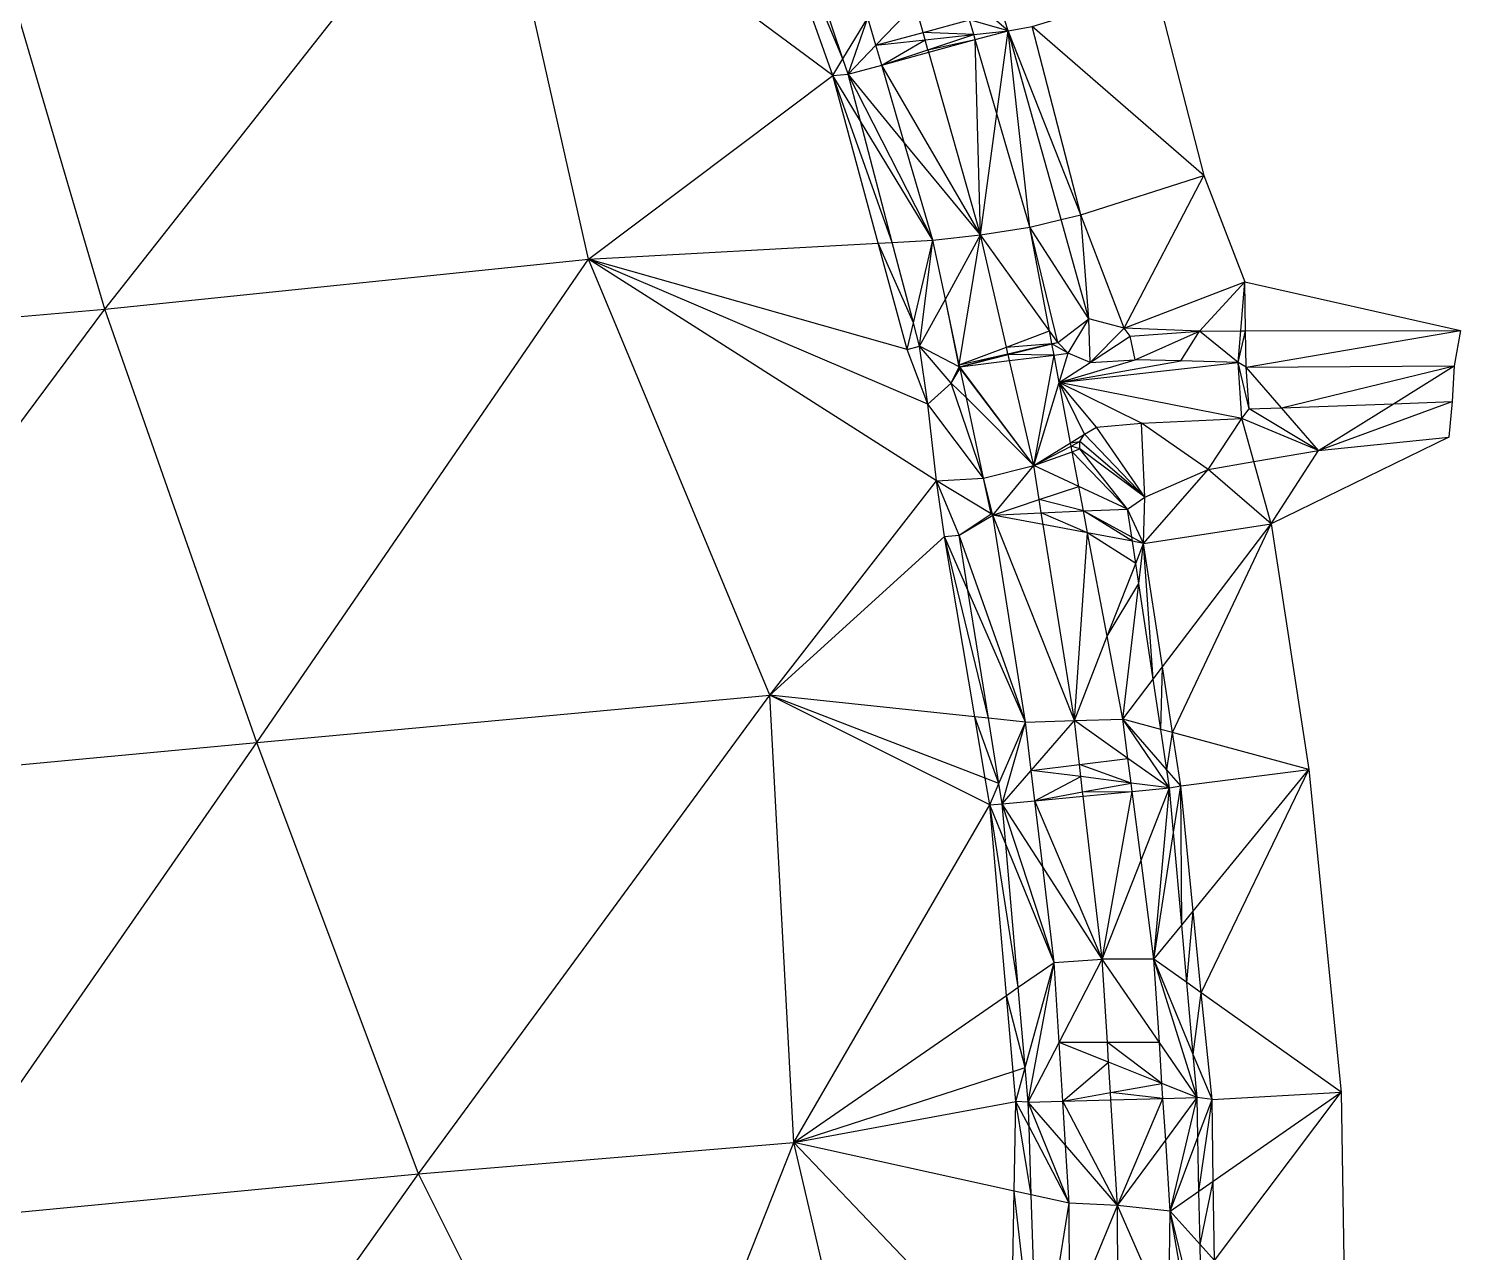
# Model space of a CAD drawing. Header units: metres. Extents: x 119225 to 119860, y 6148174 to 6148689.
# Drawn here: x 119749.5 to 119860.3, y 6148267 to 6148361.8 of the extents above; entities that cross this region are included whole.
import ezdxf

# ---------------------------------------------------------------- set-up
doc = ezdxf.new("R2010")
doc.units = ezdxf.units.M
doc.header["$MEASUREMENT"] = 0
doc.layers.add('20080415_terrängmodell', color=7, linetype='Continuous')

msp = doc.modelspace()

# ---------------------------------------------------------------- linework, layer by layer
at = {"layer": '20080415_terrängmodell'}
for points, invisible_edges in [([(119745.4, 6148374.06, 11.63), (119785.19, 6148377.9, 11.58), (119755.37, 6148340.06, 10.89)], 2), ([(119785.19, 6148377.9, 11.58), (119792.83, 6148343.95, 10.96), (119755.37, 6148340.06, 10.89)], 3), ([(119785.19, 6148377.9, 11.58), (119804.66, 6148378.24, 11.53), (119811.74, 6148358.17, 11.08)], 2), ([(119785.19, 6148377.9, 11.58), (119811.74, 6148358.17, 11.08), (119792.83, 6148343.95, 10.96)], 3), ([(119804.66, 6148378.24, 11.53), (119812.53, 6148359.46, 10.52), (119811.74, 6148358.17, 11.08)], 3), ([(119804.66, 6148378.24, 11.53), (119808.02, 6148372.9, 10.63), (119812.53, 6148359.46, 10.52)], 3), ([(119745.4, 6148374.06, 11.63), (119755.37, 6148340.06, 10.89), (119717.98, 6148336.84, 10.94)], 3), ([(119812.53, 6148359.46, 10.52), (119808.02, 6148372.9, 10.63), (119814.47, 6148362.64, 11.3)], 10), ([(119825.32, 6148361.64, 10.52), (119822.33, 6148362.48, 11.42), (119821.67, 6148364.78, 11.44)], 8), ([(119821.67, 6148364.78, 11.44), (119824.84, 6148363.16, 10.55), (119825.32, 6148361.64, 10.52)], 3), ([(119818.12, 6148363.66, 11.37), (119815.09, 6148360.52, 11.28), (119814.47, 6148362.64, 11.3)], 1), ([(119818.12, 6148363.66, 11.37), (119818.74, 6148361.51, 11.35), (119815.09, 6148360.52, 11.28)], 3), ([(119822.33, 6148362.48, 11.42), (119818.74, 6148361.51, 11.35), (119818.12, 6148363.66, 11.37)], 9), ([(119825.32, 6148361.64, 10.52), (119824.84, 6148363.16, 10.55), (119827.18, 6148361.96, 11.13)], 10), ([(119812.93, 6148358.27, 10.51), (119812.53, 6148359.46, 10.52), (119814.47, 6148362.64, 11.3)], 8), ([(119814.47, 6148362.64, 11.3), (119815.09, 6148360.52, 11.28), (119812.93, 6148358.27, 10.51)], 3), ([(119822.66, 6148361.35, 11.41), (119818.74, 6148361.51, 11.35), (119822.33, 6148362.48, 11.42)], 8), ([(119825.32, 6148361.64, 10.52), (119822.66, 6148361.35, 11.41), (119822.33, 6148362.48, 11.42)], 9), ([(119825.32, 6148361.64, 10.52), (119827.18, 6148361.96, 11.13), (119830.94, 6148347.38, 10.96)], 2), ([(119827.18, 6148361.96, 11.13), (119840.48, 6148350.43, 10.96), (119830.94, 6148347.38, 10.96)], 3), ([(119818.74, 6148361.51, 11.35), (119818.9, 6148360.94, 11.35), (119815.09, 6148360.52, 11.28)], 3), ([(119815.09, 6148360.52, 11.28), (119818.9, 6148360.94, 11.35), (119815.54, 6148358.98, 11.27)], 2), ([(119818.9, 6148360.94, 11.35), (119819.11, 6148360.17, 11.34), (119815.54, 6148358.98, 11.27)], 3), ([(119822.66, 6148361.35, 11.41), (119818.9, 6148360.94, 11.35), (119818.74, 6148361.51, 11.35)], 9), ([(119822.66, 6148361.35, 11.41), (119819.11, 6148360.17, 11.34), (119818.9, 6148360.94, 11.35)], 1), ([(119822.78, 6148360.95, 11.4), (119819.11, 6148360.17, 11.34), (119822.66, 6148361.35, 11.41)], 9), ([(119822.78, 6148360.95, 11.4), (119819.17, 6148359.97, 11.34), (119819.11, 6148360.17, 11.34)], 1), ([(119823.19, 6148345.84, 11.22), (119819.17, 6148359.97, 11.34), (119822.78, 6148360.95, 11.4)], 8), ([(119825.32, 6148361.64, 10.52), (119822.78, 6148360.95, 11.4), (119822.66, 6148361.35, 11.41)], 1), ([(119825.32, 6148361.64, 10.52), (119824.45, 6148355.2, 11.34), (119822.78, 6148360.95, 11.4)], 1), ([(119822.78, 6148360.95, 11.4), (119824.45, 6148355.2, 11.34), (119823.19, 6148345.84, 11.22)], 3), ([(119827.01, 6148346.42, 11.25), (119824.45, 6148355.2, 11.34), (119825.32, 6148361.64, 10.52)], 8), ([(119825.32, 6148361.64, 10.52), (119829.43, 6148347.01, 10.43), (119827.01, 6148346.42, 11.25)], 3), ([(119830.94, 6148347.38, 10.96), (119829.43, 6148347.01, 10.43), (119825.32, 6148361.64, 10.52)], 9), ([(119815.09, 6148360.52, 11.28), (119815.54, 6148358.98, 11.27), (119812.93, 6148358.27, 10.51)], 3), ([(119819.11, 6148360.17, 11.34), (119819.17, 6148359.97, 11.34), (119815.54, 6148358.98, 11.27)], 3), ([(119815.54, 6148358.98, 11.27), (119819.17, 6148359.97, 11.34), (119823.19, 6148345.84, 11.22)], 2), ([(119811.74, 6148358.17, 11.08), (119812.53, 6148359.46, 10.52), (119812.93, 6148358.27, 10.51)], 10), ([(119815.54, 6148358.98, 11.27), (119817.28, 6148352.99, 11.21), (119812.93, 6148358.27, 10.51)], 1), ([(119823.19, 6148345.84, 11.22), (119817.28, 6148352.99, 11.21), (119815.54, 6148358.98, 11.27)], 8), ([(119811.74, 6148358.17, 11.08), (119815.27, 6148345.18, 10.9), (119792.83, 6148343.95, 10.96)], 3), ([(119812.93, 6148358.27, 10.51), (119813.88, 6148354.64, 10.45), (119811.74, 6148358.17, 11.08)], 1), ([(119811.74, 6148358.17, 11.08), (119816.35, 6148345.24, 10.31), (119815.27, 6148345.18, 10.9)], 3), ([(119811.74, 6148358.17, 11.08), (119813.88, 6148354.64, 10.45), (119816.35, 6148345.24, 10.31)], 3), ([(119812.93, 6148358.27, 10.51), (119817.28, 6148352.99, 11.21), (119819.49, 6148345.41, 11.15)], 3), ([(119819.49, 6148345.41, 11.15), (119813.88, 6148354.64, 10.45), (119812.93, 6148358.27, 10.51)], 8), ([(119816.35, 6148345.24, 10.31), (119813.88, 6148354.64, 10.45), (119819.49, 6148345.41, 11.15)], 10), ([(119823.19, 6148345.84, 11.22), (119824.45, 6148355.2, 11.34), (119827.01, 6148346.42, 11.25)], 10), ([(119819.49, 6148345.41, 11.15), (119817.28, 6148352.99, 11.21), (119823.19, 6148345.84, 11.22)], 10), ([(119830.94, 6148347.38, 10.96), (119840.48, 6148350.43, 10.96), (119834.31, 6148338.6, 11.27)], 2), ([(119840.48, 6148350.43, 10.96), (119843.65, 6148342.19, 11.27), (119834.31, 6148338.6, 11.27)], 2), ([(119827.01, 6148346.42, 11.25), (119828.52, 6148338.39, 11.23), (119823.19, 6148345.84, 11.22)], 1), ([(119827.01, 6148346.42, 11.25), (119829.43, 6148347.01, 10.43), (119831.58, 6148339.31, 10.38)], 2), ([(119827.01, 6148346.42, 11.25), (119831.58, 6148339.31, 10.38), (119829.16, 6148337.5, 11.18)], 3), ([(119829.16, 6148337.5, 11.18), (119828.52, 6148338.39, 11.23), (119827.01, 6148346.42, 11.25)], 8), ([(119831.58, 6148339.31, 10.38), (119829.43, 6148347.01, 10.43), (119830.94, 6148347.38, 10.96)], 8), ([(119830.94, 6148347.38, 10.96), (119834.31, 6148338.6, 11.27), (119831.58, 6148339.31, 10.38)], 1), ([(119817.99, 6148339.01, 10.22), (119816.35, 6148345.24, 10.31), (119819.49, 6148345.41, 11.15)], 8), ([(119818.46, 6148337.21, 10.19), (119817.99, 6148339.01, 10.22), (119819.49, 6148345.41, 11.15)], 8), ([(119819.49, 6148345.41, 11.15), (119820.46, 6148340.85, 11.11), (119818.46, 6148337.21, 10.19)], 3), ([(119823.19, 6148345.84, 11.22), (119820.46, 6148340.85, 11.11), (119819.49, 6148345.41, 11.15)], 1), ([(119823.19, 6148345.84, 11.22), (119821.54, 6148335.75, 11.08), (119820.46, 6148340.85, 11.11)], 1), ([(119823.19, 6148345.84, 11.22), (119825.2, 6148337.13, 11.16), (119821.54, 6148335.75, 11.08)], 3), ([(119828.52, 6148338.39, 11.23), (119825.2, 6148337.13, 11.16), (119823.19, 6148345.84, 11.22)], 9), ([(119792.83, 6148343.95, 10.96), (119815.27, 6148345.18, 10.9), (119817.51, 6148336.95, 10.78)], 2), ([(119815.27, 6148345.18, 10.9), (119816.35, 6148345.24, 10.31), (119817.99, 6148339.01, 10.22)], 2), ([(119815.27, 6148345.18, 10.9), (119817.99, 6148339.01, 10.22), (119817.51, 6148336.95, 10.78)], 3), ([(119755.37, 6148340.06, 10.89), (119792.83, 6148343.95, 10.96), (119767.15, 6148306.5, 10.57)], 2), ([(119792.83, 6148343.95, 10.96), (119806.88, 6148310.16, 10.55), (119767.15, 6148306.5, 10.57)], 3), ([(119792.83, 6148343.95, 10.96), (119817.51, 6148336.95, 10.78), (119819.1, 6148332.72, 10.86)], 3), ([(119792.83, 6148343.95, 10.96), (119819.1, 6148332.72, 10.86), (119819.77, 6148326.77, 10.88)], 3), ([(119792.83, 6148343.95, 10.96), (119819.77, 6148326.77, 10.88), (119806.88, 6148310.16, 10.55)], 3), ([(119834.31, 6148338.6, 11.27), (119843.65, 6148342.19, 11.27), (119840.14, 6148338.37, 11.32)], 2), ([(119843.65, 6148342.19, 11.27), (119843.33, 6148338.38, 11.21), (119840.14, 6148338.37, 11.32)], 3), ([(119843.71, 6148338.38, 11.2), (119843.33, 6148338.38, 11.21), (119843.65, 6148342.19, 11.27)], 9), ([(119860.34, 6148338.41, 10.62), (119843.71, 6148338.38, 11.2), (119843.65, 6148342.19, 11.27)], 1), ([(119818.46, 6148337.21, 10.19), (119820.46, 6148340.85, 11.11), (119821.52, 6148335.6, 11.05)], 2), ([(119820.46, 6148340.85, 11.11), (119821.54, 6148335.75, 11.08), (119821.52, 6148335.6, 11.05)], 3), ([(119717.98, 6148336.84, 10.94), (119755.37, 6148340.06, 10.89), (119727.64, 6148302.82, 10.64)], 2), ([(119755.37, 6148340.06, 10.89), (119767.15, 6148306.5, 10.57), (119727.64, 6148302.82, 10.64)], 3), ([(119817.51, 6148336.95, 10.78), (119817.99, 6148339.01, 10.22), (119818.46, 6148337.21, 10.19)], 10), ([(119829.16, 6148337.5, 11.18), (119831.58, 6148339.31, 10.38), (119829.97, 6148336.66, 11.17)], 2), ([(119831.58, 6148339.31, 10.38), (119831.67, 6148335.93, 11.19), (119829.97, 6148336.66, 11.17)], 1), ([(119834.31, 6148338.6, 11.27), (119831.67, 6148335.93, 11.19), (119831.58, 6148339.31, 10.38)], 9), ([(119834.31, 6148338.6, 11.27), (119834.76, 6148337.97, 11.23), (119831.67, 6148335.93, 11.19)], 3), ([(119834.31, 6148338.6, 11.27), (119840.14, 6148338.37, 11.32), (119834.76, 6148337.97, 11.23)], 3), ([(119828.71, 6148337.4, 11.22), (119825.2, 6148337.13, 11.16), (119828.52, 6148338.39, 11.23)], 9), ([(119829.16, 6148337.5, 11.18), (119828.71, 6148337.4, 11.22), (119828.52, 6148338.39, 11.23)], 9), ([(119829.97, 6148336.66, 11.17), (119828.71, 6148337.39, 11.22), (119829.16, 6148337.5, 11.18)], 8), ([(119829.16, 6148337.5, 11.18), (119828.71, 6148337.39, 11.22), (119828.71, 6148337.4, 11.22)], 1), ([(119834.76, 6148337.97, 11.23), (119835.17, 6148336.15, 11.24), (119831.67, 6148335.93, 11.19)], 3), ([(119840.14, 6148338.37, 11.32), (119835.17, 6148336.15, 11.24), (119834.76, 6148337.97, 11.23)], 1), ([(119840.14, 6148338.37, 11.32), (119838.69, 6148336.06, 11.3), (119835.17, 6148336.15, 11.24)], 1), ([(119843.13, 6148335.95, 11.38), (119838.69, 6148336.06, 11.3), (119840.14, 6148338.37, 11.32)], 8), ([(119840.14, 6148338.37, 11.32), (119843.33, 6148338.38, 11.21), (119843.13, 6148335.95, 11.38)], 2), ([(119843.13, 6148335.95, 11.38), (119843.71, 6148338.38, 11.2), (119843.76, 6148335.58, 11.35)], 2), ([(119843.13, 6148335.95, 11.38), (119843.33, 6148338.38, 11.21), (119843.71, 6148338.38, 11.2)], 8), ([(119843.76, 6148335.58, 11.35), (119843.71, 6148338.38, 11.2), (119860.34, 6148338.41, 10.62)], 8), ([(119843.76, 6148335.58, 11.35), (119860.34, 6148338.41, 10.62), (119859.85, 6148335.69, 10.96)], 8), ([(119817.51, 6148336.95, 10.78), (119818.46, 6148337.21, 10.19), (119819.1, 6148332.72, 10.86)], 2), ([(119819.1, 6148332.72, 10.86), (119818.46, 6148337.21, 10.19), (119820.92, 6148334.35, 11.01)], 10), ([(119818.46, 6148337.21, 10.19), (119821.52, 6148335.6, 11.05), (119820.92, 6148334.35, 11.01)], 3), ([(119825.2, 6148337.13, 11.16), (119825.31, 6148336.62, 11.16), (119821.54, 6148335.75, 11.08)], 3), ([(119821.54, 6148335.75, 11.08), (119825.31, 6148336.62, 11.16), (119821.57, 6148335.61, 11.08)], 2), ([(119825.31, 6148336.62, 11.16), (119825.33, 6148336.55, 11.16), (119821.57, 6148335.61, 11.08)], 3), ([(119825.33, 6148336.55, 11.16), (119825.33, 6148336.55, 11.16), (119821.57, 6148335.61, 11.08)], 3), ([(119825.33, 6148336.55, 11.16), (119825.44, 6148336.09, 11.16), (119821.57, 6148335.61, 11.08)], 3), ([(119828.71, 6148337.4, 11.22), (119825.31, 6148336.62, 11.16), (119825.2, 6148337.13, 11.16)], 1), ([(119828.71, 6148337.4, 11.22), (119825.33, 6148336.55, 11.16), (119825.31, 6148336.62, 11.16)], 1), ([(119828.71, 6148337.39, 11.22), (119825.33, 6148336.55, 11.16), (119828.71, 6148337.4, 11.22)], 9), ([(119828.88, 6148336.52, 11.22), (119825.33, 6148336.55, 11.16), (119828.71, 6148337.39, 11.22)], 8), ([(119828.71, 6148337.39, 11.22), (119825.33, 6148336.55, 11.16), (119825.33, 6148336.55, 11.16)], 1), ([(119828.88, 6148336.52, 11.22), (119825.44, 6148336.09, 11.16), (119825.33, 6148336.55, 11.16)], 9), ([(119828.88, 6148336.52, 11.22), (119825.44, 6148336.09, 11.16), (119828.88, 6148336.52, 11.22)], 9), ([(119827.31, 6148327.97, 11.11), (119825.44, 6148336.09, 11.16), (119828.88, 6148336.52, 11.22)], 8), ([(119828.88, 6148336.52, 11.22), (119825.44, 6148336.09, 11.16), (119825.44, 6148336.09, 11.16)], 1), ([(119828.88, 6148336.52, 11.22), (119825.44, 6148336.09, 11.16), (119825.44, 6148336.09, 11.16)], 3), ([(119828.88, 6148336.52, 11.22), (119829.28, 6148334.39, 11.21), (119827.31, 6148327.97, 11.11)], 3), ([(119829.97, 6148336.66, 11.17), (119828.88, 6148336.52, 11.22), (119828.71, 6148337.39, 11.22)], 9), ([(119829.97, 6148336.66, 11.17), (119828.88, 6148336.52, 11.22), (119828.88, 6148336.52, 11.22)], 1), ([(119829.97, 6148336.66, 11.17), (119829.28, 6148334.39, 11.21), (119828.88, 6148336.52, 11.22)], 1), ([(119831.67, 6148335.93, 11.19), (119829.28, 6148334.39, 11.21), (119829.97, 6148336.66, 11.17)], 9), ([(119821.52, 6148335.6, 11.05), (119821.6, 6148335.49, 11.08), (119820.92, 6148334.35, 11.01)], 3), ([(119821.6, 6148335.49, 11.08), (119822.09, 6148333.19, 11.06), (119820.92, 6148334.35, 11.01)], 1), ([(119821.54, 6148335.75, 11.08), (119821.57, 6148335.61, 11.08), (119821.52, 6148335.6, 11.05)], 3), ([(119821.57, 6148335.61, 11.08), (119821.57, 6148335.6, 11.08), (119821.52, 6148335.6, 11.05)], 3), ([(119821.57, 6148335.6, 11.08), (119821.6, 6148335.49, 11.08), (119821.52, 6148335.6, 11.05)], 1), ([(119825.44, 6148336.09, 11.16), (119825.44, 6148336.09, 11.16), (119821.57, 6148335.6, 11.08)], 3), ([(119821.57, 6148335.61, 11.08), (119825.44, 6148336.09, 11.16), (119821.57, 6148335.6, 11.08)], 2), ([(119825.44, 6148336.09, 11.16), (119825.44, 6148336.09, 11.16), (119821.57, 6148335.6, 11.08)], 2), ([(119821.57, 6148335.6, 11.08), (119825.44, 6148336.09, 11.16), (119827.31, 6148327.97, 11.11)], 2), ([(119827.31, 6148327.97, 11.11), (119821.6, 6148335.49, 11.08), (119821.57, 6148335.6, 11.08)], 8), ([(119827.31, 6148327.97, 11.11), (119822.09, 6148333.19, 11.06), (119821.6, 6148335.49, 11.08)], 8), ([(119829.28, 6148334.39, 11.21), (119831.67, 6148335.93, 11.19), (119835.17, 6148336.15, 11.24)], 8), ([(119829.28, 6148334.39, 11.21), (119835.17, 6148336.15, 11.24), (119838.69, 6148336.06, 11.3)], 10), ([(119829.28, 6148334.39, 11.21), (119838.69, 6148336.06, 11.3), (119843.13, 6148335.95, 11.38)], 10), ([(119843.43, 6148331.6, 11.4), (119829.28, 6148334.39, 11.21), (119843.13, 6148335.95, 11.38)], 8), ([(119843.76, 6148335.58, 11.35), (119843.98, 6148332.35, 11.38), (119843.13, 6148335.95, 11.38)], 9), ([(119843.13, 6148335.95, 11.38), (119843.98, 6148332.35, 11.38), (119843.43, 6148331.6, 11.4)], 3), ([(119859.85, 6148335.69, 10.96), (119846.48, 6148332.44, 11.32), (119843.76, 6148335.58, 11.35)], 1), ([(119843.76, 6148335.58, 11.35), (119846.48, 6148332.44, 11.32), (119843.98, 6148332.35, 11.38)], 3), ([(119859.85, 6148335.69, 10.96), (119855.16, 6148332.75, 11.12), (119846.48, 6148332.44, 11.32)], 3), ([(119859.71, 6148332.91, 11.02), (119855.16, 6148332.75, 11.12), (119859.85, 6148335.69, 10.96)], 1), ([(119819.1, 6148332.72, 10.86), (119820.92, 6148334.35, 11.01), (119823.41, 6148326.98, 11.02)], 2), ([(119820.92, 6148334.35, 11.01), (119822.09, 6148333.19, 11.06), (119823.41, 6148326.98, 11.02)], 3), ([(119829.28, 6148334.39, 11.21), (119830.16, 6148329.72, 11.2), (119827.31, 6148327.97, 11.11)], 3), ([(119831.24, 6148330.39, 11.17), (119829.28, 6148334.39, 11.21), (119832.17, 6148330.93, 11.17)], 10), ([(119832.17, 6148330.93, 11.17), (119829.28, 6148334.39, 11.21), (119835.65, 6148331.23, 11.25)], 10), ([(119829.28, 6148334.39, 11.21), (119843.43, 6148331.6, 11.4), (119835.65, 6148331.23, 11.25)], 3), ([(119831.24, 6148330.39, 11.17), (119830.16, 6148329.72, 11.2), (119829.28, 6148334.39, 11.21)], 9), ([(119823.41, 6148326.98, 11.02), (119822.09, 6148333.19, 11.06), (119827.31, 6148327.97, 11.11)], 10), ([(119819.1, 6148332.72, 10.86), (119823.41, 6148326.98, 11.02), (119819.77, 6148326.77, 10.88)], 3), ([(119849.36, 6148329.11, 10.74), (119843.43, 6148331.6, 11.4), (119843.98, 6148332.35, 11.38)], 8), ([(119843.98, 6148332.35, 11.38), (119846.48, 6148332.44, 11.32), (119849.36, 6148329.11, 10.74)], 2), ([(119846.48, 6148332.44, 11.32), (119855.16, 6148332.75, 11.12), (119849.36, 6148329.11, 10.74)], 2), ([(119859.45, 6148330.16, 10.63), (119849.36, 6148329.11, 10.74), (119859.71, 6148332.91, 11.02)], 1), ([(119849.36, 6148329.11, 10.74), (119855.16, 6148332.75, 11.12), (119859.71, 6148332.91, 11.02)], 8), ([(119831.24, 6148330.39, 11.17), (119832.17, 6148330.93, 11.17), (119835.91, 6148325.52, 10.62)], 2), ([(119832.17, 6148330.93, 11.17), (119835.65, 6148331.23, 11.25), (119835.91, 6148325.52, 10.62)], 2), ([(119840.81, 6148327.65, 10.76), (119835.65, 6148331.23, 11.25), (119843.43, 6148331.6, 11.4)], 8), ([(119840.81, 6148327.65, 10.76), (119835.91, 6148325.52, 10.62), (119835.65, 6148331.23, 11.25)], 9), ([(119843.43, 6148331.6, 11.4), (119844.35, 6148328.26, 10.75), (119840.81, 6148327.65, 10.76)], 3), ([(119849.36, 6148329.11, 10.74), (119844.35, 6148328.26, 10.75), (119843.43, 6148331.6, 11.4)], 9), ([(119830.88, 6148329.82, 11.15), (119830.16, 6148329.72, 11.2), (119831.24, 6148330.39, 11.17)], 9), ([(119830.88, 6148329.82, 11.15), (119830.21, 6148329.47, 11.2), (119830.16, 6148329.72, 11.2)], 1), ([(119830.87, 6148329.24, 11.15), (119830.21, 6148329.47, 11.2), (119830.88, 6148329.82, 11.15)], 8), ([(119830.88, 6148329.82, 11.15), (119835.91, 6148325.52, 10.62), (119830.87, 6148329.24, 11.15)], 1), ([(119831.24, 6148330.39, 11.17), (119835.91, 6148325.52, 10.62), (119830.88, 6148329.82, 11.15)], 1), ([(119830.16, 6148329.72, 11.2), (119830.21, 6148329.47, 11.2), (119827.31, 6148327.97, 11.11)], 3), ([(119830.21, 6148329.47, 11.2), (119830.29, 6148329.03, 11.2), (119827.31, 6148327.97, 11.11)], 3), ([(119830.29, 6148329.03, 11.2), (119830.8, 6148326.34, 11.19), (119827.31, 6148327.97, 11.11)], 1), ([(119830.87, 6148329.24, 11.15), (119830.29, 6148329.03, 11.2), (119830.21, 6148329.47, 11.2)], 9), ([(119834.56, 6148324.59, 10.26), (119830.29, 6148329.03, 11.2), (119830.87, 6148329.24, 11.15)], 8), ([(119834.56, 6148324.59, 10.26), (119830.8, 6148326.34, 11.19), (119830.29, 6148329.03, 11.2)], 8), ([(119834.56, 6148324.59, 10.26), (119830.87, 6148329.24, 11.15), (119835.91, 6148325.52, 10.62)], 10), ([(119845.68, 6148323.45, 10.41), (119844.35, 6148328.26, 10.75), (119849.36, 6148329.11, 10.74)], 8), ([(119823.41, 6148326.98, 11.02), (119827.31, 6148327.97, 11.11), (119824.14, 6148324.12, 11)], 2), ([(119827.31, 6148327.97, 11.11), (119827.73, 6148325.32, 11.1), (119824.14, 6148324.12, 11)], 3), ([(119830.8, 6148326.34, 11.19), (119827.73, 6148325.32, 11.1), (119827.31, 6148327.97, 11.11)], 9), ([(119835.8, 6148321.93, 10.41), (119835.91, 6148325.52, 10.62), (119840.81, 6148327.65, 10.76)], 8), ([(119835.8, 6148321.93, 10.41), (119840.81, 6148327.65, 10.76), (119845.68, 6148323.45, 10.41)], 10), ([(119840.81, 6148327.65, 10.76), (119844.35, 6148328.26, 10.75), (119845.68, 6148323.45, 10.41)], 2), ([(119819.77, 6148326.77, 10.88), (119820.4, 6148322.45, 10.67), (119806.88, 6148310.16, 10.55)], 3), ([(119819.77, 6148326.77, 10.88), (119823.41, 6148326.98, 11.02), (119824.01, 6148324.21, 10.98)], 2), ([(119819.77, 6148326.77, 10.88), (119824.01, 6148324.21, 10.98), (119821.52, 6148322.57, 10.08)], 3), ([(119819.77, 6148326.77, 10.88), (119821.52, 6148322.57, 10.08), (119820.4, 6148322.45, 10.67)], 3), ([(119823.41, 6148326.98, 11.02), (119824.14, 6148324.12, 11), (119824.01, 6148324.21, 10.98)], 1), ([(119827.73, 6148325.32, 11.1), (119827.89, 6148324.29, 11.1), (119824.14, 6148324.12, 11)], 3), ([(119831.16, 6148324.44, 11.19), (119827.73, 6148325.32, 11.1), (119830.8, 6148326.34, 11.19)], 8), ([(119831.16, 6148324.44, 11.19), (119827.89, 6148324.29, 11.1), (119827.73, 6148325.32, 11.1)], 9), ([(119834.56, 6148324.59, 10.26), (119831.16, 6148324.44, 11.19), (119830.8, 6148326.34, 11.19)], 9), ([(119834.56, 6148324.59, 10.26), (119835.91, 6148325.52, 10.62), (119835.8, 6148321.93, 10.41)], 2), ([(119824.01, 6148324.21, 10.98), (119824.14, 6148324.12, 11), (119821.52, 6148322.57, 10.08)], 3), ([(119827.89, 6148324.29, 11.1), (119828.04, 6148323.39, 11.1), (119824.14, 6148324.12, 11)], 1), ([(119831.48, 6148322.74, 11.18), (119827.89, 6148324.29, 11.1), (119831.16, 6148324.44, 11.19)], 8), ([(119831.48, 6148322.74, 11.18), (119828.04, 6148323.39, 11.1), (119827.89, 6148324.29, 11.1)], 8), ([(119834.56, 6148324.59, 10.26), (119834.89, 6148322.42, 10.27), (119831.16, 6148324.44, 11.19)], 1), ([(119831.16, 6148324.44, 11.19), (119834.94, 6148322.09, 10.27), (119831.48, 6148322.74, 11.18)], 1), ([(119831.16, 6148324.44, 11.19), (119834.89, 6148322.42, 10.27), (119834.94, 6148322.09, 10.27)], 3), ([(119835.8, 6148321.93, 10.41), (119834.89, 6148322.42, 10.27), (119834.56, 6148324.59, 10.26)], 8), ([(119821.52, 6148322.57, 10.08), (119824.14, 6148324.12, 11), (119826.67, 6148308.07, 10.97)], 2), ([(119824.14, 6148324.12, 11), (119830.45, 6148308.21, 11.08), (119826.67, 6148308.07, 10.97)], 3), ([(119824.14, 6148324.12, 11), (119828.04, 6148323.39, 11.1), (119830.45, 6148308.21, 11.08)], 3), ([(119830.45, 6148308.21, 11.08), (119828.04, 6148323.39, 11.1), (119831.48, 6148322.74, 11.18)], 10), ([(119845.68, 6148323.45, 10.41), (119837.27, 6148312.36, 10.52), (119835.8, 6148321.93, 10.41)], 1), ([(119838.05, 6148307.27, 10.58), (119837.27, 6148312.36, 10.52), (119845.68, 6148323.45, 10.41)], 8), ([(119820.4, 6148322.45, 10.67), (119822.75, 6148308.49, 10.59), (119806.88, 6148310.16, 10.55)], 1), ([(119821.52, 6148322.57, 10.08), (119822.2, 6148318.31, 10.1), (119820.4, 6148322.45, 10.67)], 1), ([(119820.4, 6148322.45, 10.67), (119822.2, 6148318.31, 10.1), (119823.8, 6148308.38, 10.16)], 3), ([(119823.8, 6148308.38, 10.16), (119822.75, 6148308.49, 10.59), (119820.4, 6148322.45, 10.67)], 8), ([(119826.67, 6148308.07, 10.97), (119822.2, 6148318.31, 10.1), (119821.52, 6148322.57, 10.08)], 8), ([(119831.48, 6148322.74, 11.18), (119832.99, 6148314.73, 11.16), (119830.45, 6148308.21, 11.08)], 3), ([(119831.48, 6148322.74, 11.18), (119835.2, 6148320.38, 10.27), (119832.99, 6148314.73, 11.16)], 3), ([(119831.48, 6148322.74, 11.18), (119834.94, 6148322.09, 10.27), (119835.2, 6148320.38, 10.27)], 3), ([(119834.94, 6148322.09, 10.27), (119834.89, 6148322.42, 10.27), (119835.8, 6148321.93, 10.41)], 2), ([(119835.2, 6148320.38, 10.27), (119834.94, 6148322.09, 10.27), (119835.8, 6148321.93, 10.41)], 10), ([(119835.43, 6148318.81, 10.28), (119835.2, 6148320.38, 10.27), (119835.8, 6148321.93, 10.41)], 8), ([(119836.55, 6148311.41, 10.3), (119835.43, 6148318.81, 10.28), (119835.8, 6148321.93, 10.41)], 8), ([(119837.27, 6148312.36, 10.52), (119836.55, 6148311.41, 10.3), (119835.8, 6148321.93, 10.41)], 9), ([(119832.99, 6148314.73, 11.16), (119835.2, 6148320.38, 10.27), (119835.43, 6148318.81, 10.28)], 10), ([(119832.99, 6148314.73, 11.16), (119835.43, 6148318.81, 10.28), (119834.2, 6148308.32, 11.14)], 2), ([(119834.2, 6148308.32, 11.14), (119835.43, 6148318.81, 10.28), (119836.55, 6148311.41, 10.3)], 10), ([(119823.8, 6148308.38, 10.16), (119822.2, 6148318.31, 10.1), (119826.67, 6148308.07, 10.97)], 2), ([(119830.45, 6148308.21, 11.08), (119832.99, 6148314.73, 11.16), (119834.2, 6148308.32, 11.14)], 10), ([(119837.14, 6148307.52, 10.31), (119836.55, 6148311.41, 10.3), (119837.27, 6148312.36, 10.52)], 8), ([(119838.05, 6148307.27, 10.58), (119837.14, 6148307.52, 10.31), (119837.27, 6148312.36, 10.52)], 8), ([(119834.2, 6148308.32, 11.14), (119836.55, 6148311.41, 10.3), (119837.14, 6148307.52, 10.31)], 2), ([(119767.15, 6148306.5, 10.57), (119806.88, 6148310.16, 10.55), (119779.66, 6148273.1, 10.4)], 2), ([(119806.88, 6148310.16, 10.55), (119808.74, 6148275.51, 10.5), (119779.66, 6148273.1, 10.4)], 3), ([(119806.88, 6148310.16, 10.55), (119823.9, 6148301.68, 10.55), (119808.74, 6148275.51, 10.5)], 3), ([(119822.75, 6148308.49, 10.59), (119823.55, 6148303.75, 10.56), (119806.88, 6148310.16, 10.55)], 9), ([(119806.88, 6148310.16, 10.55), (119823.55, 6148303.75, 10.56), (119823.9, 6148301.68, 10.55)], 3), ([(119824.61, 6148303.34, 10.19), (119822.75, 6148308.49, 10.59), (119823.8, 6148308.38, 10.16)], 10), ([(119824.61, 6148303.34, 10.19), (119823.55, 6148303.75, 10.56), (119822.75, 6148308.49, 10.59)], 8), ([(119824.61, 6148303.34, 10.19), (119823.8, 6148308.38, 10.16), (119826.67, 6148308.07, 10.97)], 10), ([(119824.87, 6148301.75, 10.2), (119824.61, 6148303.34, 10.19), (119826.67, 6148308.07, 10.97)], 8), ([(119826.67, 6148308.07, 10.97), (119827.11, 6148304.34, 10.99), (119824.87, 6148301.75, 10.2)], 3), ([(119830.45, 6148308.21, 11.08), (119827.11, 6148304.34, 10.99), (119826.67, 6148308.07, 10.97)], 1), ([(119830.45, 6148308.21, 11.08), (119830.84, 6148304.81, 11.09), (119827.11, 6148304.34, 10.99)], 3), ([(119834.2, 6148308.32, 11.14), (119834.6, 6148305.27, 11.16), (119830.45, 6148308.21, 11.08)], 1), ([(119834.6, 6148305.27, 11.16), (119830.84, 6148304.81, 11.09), (119830.45, 6148308.21, 11.08)], 9), ([(119837.82, 6148302.98, 10.32), (119834.6, 6148305.27, 11.16), (119834.2, 6148308.32, 11.14)], 8), ([(119834.2, 6148308.32, 11.14), (119837.61, 6148304.38, 10.32), (119837.82, 6148302.98, 10.32)], 3), ([(119834.2, 6148308.32, 11.14), (119837.14, 6148307.52, 10.31), (119837.61, 6148304.38, 10.32)], 3), ([(119727.64, 6148302.82, 10.64), (119767.15, 6148306.5, 10.57), (119741.41, 6148269.42, 10.41)], 2), ([(119767.15, 6148306.5, 10.57), (119779.66, 6148273.1, 10.4), (119741.41, 6148269.42, 10.41)], 3), ([(119837.61, 6148304.38, 10.32), (119837.14, 6148307.52, 10.31), (119838.05, 6148307.27, 10.58)], 10), ([(119838.69, 6148303.15, 10.63), (119837.61, 6148304.38, 10.32), (119838.05, 6148307.27, 10.58)], 8), ([(119838.69, 6148303.15, 10.63), (119838.05, 6148307.27, 10.58), (119848.61, 6148304.4, 10.63)], 10), ([(119827.11, 6148304.34, 10.99), (119827.39, 6148301.99, 11), (119824.87, 6148301.75, 10.2)], 3), ([(119830.84, 6148304.81, 11.09), (119830.95, 6148303.86, 11.1), (119827.11, 6148304.34, 10.99)], 1), ([(119827.11, 6148304.34, 10.99), (119830.95, 6148303.86, 11.1), (119827.39, 6148301.99, 11)], 3), ([(119834.84, 6148303.36, 11.17), (119830.84, 6148304.81, 11.09), (119834.6, 6148305.27, 11.16)], 8), ([(119834.84, 6148303.36, 11.17), (119830.95, 6148303.86, 11.1), (119830.84, 6148304.81, 11.09)], 8), ([(119837.82, 6148302.98, 10.32), (119834.84, 6148303.36, 11.17), (119834.6, 6148305.27, 11.16)], 8), ([(119837.82, 6148302.98, 10.32), (119837.61, 6148304.38, 10.32), (119838.69, 6148303.15, 10.63)], 10), ([(119848.61, 6148304.4, 10.63), (119839.65, 6148293.44, 10.62), (119838.69, 6148303.15, 10.63)], 1), ([(119840.28, 6148287.11, 10.62), (119839.65, 6148293.44, 10.62), (119848.61, 6148304.4, 10.63)], 8), ([(119823.9, 6148301.68, 10.55), (119823.55, 6148303.75, 10.56), (119824.61, 6148303.34, 10.19)], 10), ([(119823.9, 6148301.68, 10.55), (119824.61, 6148303.34, 10.19), (119824.87, 6148301.75, 10.2)], 10), ([(119830.95, 6148303.86, 11.1), (119831.09, 6148302.67, 11.1), (119827.39, 6148301.99, 11)], 3), ([(119834.84, 6148303.36, 11.17), (119831.09, 6148302.67, 11.1), (119830.95, 6148303.86, 11.1)], 9), ([(119834.93, 6148302.71, 11.17), (119831.09, 6148302.67, 11.1), (119834.84, 6148303.36, 11.17)], 9), ([(119837.82, 6148302.98, 10.32), (119834.93, 6148302.71, 11.17), (119834.84, 6148303.36, 11.17)], 9), ([(119838.69, 6148303.15, 10.63), (119838.13, 6148299.54, 10.33), (119837.82, 6148302.98, 10.32)], 1), ([(119838.77, 6148292.35, 10.36), (119838.13, 6148299.54, 10.33), (119838.69, 6148303.15, 10.63)], 8), ([(119839.65, 6148293.44, 10.62), (119838.77, 6148292.35, 10.36), (119838.69, 6148303.15, 10.63)], 9), ([(119831.09, 6148302.67, 11.1), (119831.13, 6148302.34, 11.1), (119827.39, 6148301.99, 11)], 3), ([(119827.39, 6148301.99, 11), (119831.13, 6148302.34, 11.1), (119832.61, 6148289.72, 11.16)], 2), ([(119834.93, 6148302.71, 11.17), (119831.13, 6148302.34, 11.1), (119831.09, 6148302.67, 11.1)], 1), ([(119832.61, 6148289.72, 11.16), (119831.13, 6148302.34, 11.1), (119834.93, 6148302.71, 11.17)], 8), ([(119834.93, 6148302.71, 11.17), (119835.62, 6148297.38, 11.2), (119832.61, 6148289.72, 11.16)], 3), ([(119837.82, 6148302.98, 10.32), (119835.62, 6148297.38, 11.2), (119834.93, 6148302.71, 11.17)], 1), ([(119836.61, 6148289.72, 11.23), (119835.62, 6148297.38, 11.2), (119837.82, 6148302.98, 10.32)], 8), ([(119837.82, 6148302.98, 10.32), (119838.13, 6148299.54, 10.33), (119836.61, 6148289.72, 11.23)], 3), ([(119823.9, 6148301.68, 10.55), (119825.2, 6148286.91, 10.61), (119808.74, 6148275.51, 10.5)], 3), ([(119824.87, 6148301.75, 10.2), (119825.14, 6148298.63, 10.22), (119823.9, 6148301.68, 10.55)], 1), ([(119823.9, 6148301.68, 10.55), (119825.14, 6148298.63, 10.22), (119826.1, 6148287.54, 10.29)], 3), ([(119826.1, 6148287.54, 10.29), (119825.2, 6148286.91, 10.61), (119823.9, 6148301.68, 10.55)], 9), ([(119827.39, 6148301.99, 11), (119828, 6148296.88, 11.03), (119824.87, 6148301.75, 10.2)], 1), ([(119824.87, 6148301.75, 10.2), (119828, 6148296.88, 11.03), (119828.88, 6148289.47, 11.06)], 3), ([(119828.88, 6148289.47, 11.06), (119825.14, 6148298.63, 10.22), (119824.87, 6148301.75, 10.2)], 8), ([(119832.61, 6148289.72, 11.16), (119828, 6148296.88, 11.03), (119827.39, 6148301.99, 11)], 8), ([(119836.61, 6148289.72, 11.23), (119838.13, 6148299.54, 10.33), (119838.77, 6148292.35, 10.36)], 10), ([(119826.1, 6148287.54, 10.29), (119825.14, 6148298.63, 10.22), (119828.88, 6148289.47, 11.06)], 10), ([(119828.88, 6148289.47, 11.06), (119828, 6148296.88, 11.03), (119832.61, 6148289.72, 11.16)], 10), ([(119832.61, 6148289.72, 11.16), (119835.62, 6148297.38, 11.2), (119836.61, 6148289.72, 11.23)], 2), ([(119839.16, 6148287.9, 10.37), (119838.77, 6148292.35, 10.36), (119839.65, 6148293.44, 10.62)], 8), ([(119840.28, 6148287.11, 10.62), (119839.16, 6148287.9, 10.37), (119839.65, 6148293.44, 10.62)], 8), ([(119836.61, 6148289.72, 11.23), (119838.77, 6148292.35, 10.36), (119839.16, 6148287.9, 10.37)], 2), ([(119826.64, 6148281.32, 10.33), (119826.1, 6148287.54, 10.29), (119828.88, 6148289.47, 11.06)], 8), ([(119826.87, 6148278.65, 10.35), (119826.64, 6148281.32, 10.33), (119828.88, 6148289.47, 11.06)], 8), ([(119828.88, 6148289.47, 11.06), (119829.27, 6148283.27, 11.08), (119826.87, 6148278.65, 10.35)], 3), ([(119832.61, 6148289.72, 11.16), (119829.27, 6148283.27, 11.08), (119828.88, 6148289.47, 11.06)], 1), ([(119832.61, 6148289.72, 11.16), (119833.01, 6148283.27, 11.19), (119829.27, 6148283.27, 11.08)], 1), ([(119836.61, 6148289.72, 11.23), (119837.03, 6148283.27, 11.25), (119832.61, 6148289.72, 11.16)], 9), ([(119837.03, 6148283.27, 11.25), (119833.01, 6148283.27, 11.19), (119832.61, 6148289.72, 11.16)], 8), ([(119839.96, 6148279.01, 10.4), (119837.03, 6148283.27, 11.25), (119836.61, 6148289.72, 11.23)], 8), ([(119836.61, 6148289.72, 11.23), (119839.66, 6148282.34, 10.39), (119839.96, 6148279.01, 10.4)], 3), ([(119836.61, 6148289.72, 11.23), (119839.16, 6148287.9, 10.37), (119839.66, 6148282.34, 10.39)], 3), ([(119839.66, 6148282.34, 10.39), (119839.16, 6148287.9, 10.37), (119840.28, 6148287.11, 10.62)], 10), ([(119825.2, 6148286.91, 10.61), (119825.71, 6148281.02, 10.64), (119808.74, 6148275.51, 10.5)], 3), ([(119826.64, 6148281.32, 10.33), (119825.2, 6148286.91, 10.61), (119826.1, 6148287.54, 10.29)], 8), ([(119826.64, 6148281.32, 10.33), (119825.71, 6148281.02, 10.64), (119825.2, 6148286.91, 10.61)], 9), ([(119841.11, 6148278.84, 10.62), (119839.66, 6148282.34, 10.39), (119840.28, 6148287.11, 10.62)], 8), ([(119841.11, 6148278.84, 10.62), (119840.28, 6148287.11, 10.62), (119851.1, 6148279.42, 10.62)], 10), ([(119829.27, 6148283.27, 11.08), (119829.55, 6148278.72, 11.1), (119826.87, 6148278.65, 10.35)], 3), ([(119833.01, 6148283.27, 11.19), (119833.1, 6148281.74, 11.19), (119829.27, 6148283.27, 11.08)], 9), ([(119829.27, 6148283.27, 11.08), (119833.1, 6148281.74, 11.19), (119829.55, 6148278.72, 11.1)], 3), ([(119837.23, 6148280.09, 11.26), (119833.01, 6148283.27, 11.19), (119837.03, 6148283.27, 11.25)], 10), ([(119837.23, 6148280.09, 11.26), (119833.1, 6148281.74, 11.19), (119833.01, 6148283.27, 11.19)], 8), ([(119839.96, 6148279.01, 10.4), (119837.23, 6148280.09, 11.26), (119837.03, 6148283.27, 11.25)], 8), ([(119839.96, 6148279.01, 10.4), (119839.66, 6148282.34, 10.39), (119841.11, 6148278.84, 10.62)], 2), ([(119808.74, 6148275.51, 10.5), (119825.71, 6148281.02, 10.64), (119825.92, 6148278.7, 10.65)], 10), ([(119825.92, 6148278.7, 10.65), (119825.71, 6148281.02, 10.64), (119826.64, 6148281.32, 10.33)], 8), ([(119825.92, 6148278.7, 10.65), (119826.64, 6148281.32, 10.33), (119826.87, 6148278.65, 10.35)], 2), ([(119833.1, 6148281.74, 11.19), (119833.25, 6148279.38, 11.21), (119829.55, 6148278.72, 11.1)], 3), ([(119837.23, 6148280.09, 11.26), (119833.25, 6148279.38, 11.21), (119833.1, 6148281.74, 11.19)], 9), ([(119837.31, 6148278.93, 11.26), (119833.25, 6148279.38, 11.21), (119837.23, 6148280.09, 11.26)], 8), ([(119839.96, 6148279.01, 10.4), (119837.31, 6148278.93, 11.26), (119837.23, 6148280.09, 11.26)], 9), ([(119833.25, 6148279.38, 11.21), (119833.28, 6148278.82, 11.21), (119829.55, 6148278.72, 11.1)], 3), ([(119829.55, 6148278.72, 11.1), (119833.28, 6148278.82, 11.21), (119833.79, 6148270.64, 11.24)], 2), ([(119837.31, 6148278.93, 11.26), (119833.28, 6148278.82, 11.21), (119833.25, 6148279.38, 11.21)], 9), ([(119833.79, 6148270.64, 11.24), (119833.28, 6148278.82, 11.21), (119837.31, 6148278.93, 11.26)], 8), ([(119837.31, 6148278.93, 11.26), (119837.52, 6148275.7, 11.27), (119833.79, 6148270.64, 11.24)], 3), ([(119839.96, 6148279.01, 10.4), (119837.52, 6148275.7, 11.27), (119837.31, 6148278.93, 11.26)], 1), ([(119837.87, 6148270.2, 11.29), (119837.52, 6148275.7, 11.27), (119839.96, 6148279.01, 10.4)], 8), ([(119839.96, 6148279.01, 10.4), (119840.02, 6148275.93, 10.42), (119837.87, 6148270.2, 11.29)], 3), ([(119841.11, 6148278.84, 10.62), (119840.02, 6148275.93, 10.42), (119839.96, 6148279.01, 10.4)], 9), ([(119840.1, 6148271.76, 10.45), (119840.02, 6148275.93, 10.42), (119841.11, 6148278.84, 10.62)], 8), ([(119841.21, 6148272.53, 10.62), (119840.1, 6148271.76, 10.45), (119841.11, 6148278.84, 10.62)], 9), ([(119851.1, 6148279.42, 10.62), (119841.21, 6148272.53, 10.62), (119841.11, 6148278.84, 10.62)], 1), ([(119841.31, 6148266.38, 10.62), (119841.21, 6148272.53, 10.62), (119851.1, 6148279.42, 10.62)], 8), ([(119825.92, 6148278.7, 10.65), (119825.79, 6148271.75, 10.71), (119808.74, 6148275.51, 10.5)], 1), ([(119827.11, 6148271.46, 10.38), (119825.79, 6148271.75, 10.71), (119825.92, 6148278.7, 10.65)], 8), ([(119826.87, 6148278.65, 10.35), (119826.94, 6148276.75, 10.36), (119825.92, 6148278.7, 10.65)], 9), ([(119825.92, 6148278.7, 10.65), (119826.94, 6148276.75, 10.36), (119827.11, 6148271.46, 10.38)], 3), ([(119829.55, 6148278.72, 11.1), (119829.77, 6148275.3, 11.11), (119826.87, 6148278.65, 10.35)], 1), ([(119826.87, 6148278.65, 10.35), (119829.77, 6148275.3, 11.11), (119830.05, 6148270.81, 11.13)], 3), ([(119830.05, 6148270.81, 11.13), (119826.94, 6148276.75, 10.36), (119826.87, 6148278.65, 10.35)], 8), ([(119833.79, 6148270.64, 11.24), (119829.77, 6148275.3, 11.11), (119829.55, 6148278.72, 11.1)], 8), ([(119827.11, 6148271.46, 10.38), (119826.94, 6148276.75, 10.36), (119830.05, 6148270.81, 11.13)], 2), ([(119779.66, 6148273.1, 10.4), (119808.74, 6148275.51, 10.5), (119795.31, 6148241.77, 10.83)], 2), ([(119808.74, 6148275.51, 10.5), (119816.57, 6148241.97, 10.83), (119795.31, 6148241.77, 10.83)], 3), ([(119825.79, 6148271.75, 10.71), (119825.54, 6148257.9, 10.83), (119808.74, 6148275.51, 10.5)], 9), ([(119808.74, 6148275.51, 10.5), (119825.54, 6148257.9, 10.83), (119816.57, 6148241.97, 10.83)], 3), ([(119833.79, 6148270.64, 11.24), (119837.52, 6148275.7, 11.27), (119837.87, 6148270.2, 11.29)], 2), ([(119837.87, 6148270.2, 11.29), (119840.02, 6148275.93, 10.42), (119840.1, 6148271.76, 10.45)], 10), ([(119830.05, 6148270.81, 11.13), (119829.77, 6148275.3, 11.11), (119833.79, 6148270.64, 11.24)], 2), ([(119741.41, 6148269.42, 10.41), (119779.66, 6148273.1, 10.4), (119754.91, 6148238.22, 10.66)], 2), ([(119779.66, 6148273.1, 10.4), (119795.31, 6148241.77, 10.83), (119754.91, 6148238.22, 10.66)], 3), ([(119840.19, 6148267.63, 10.48), (119840.1, 6148271.76, 10.45), (119841.21, 6148272.53, 10.62)], 8), ([(119841.31, 6148266.38, 10.62), (119840.19, 6148267.63, 10.48), (119841.21, 6148272.53, 10.62)], 8), ([(119827.61, 6148255.72, 10.47), (119825.54, 6148257.9, 10.83), (119825.79, 6148271.75, 10.71)], 8), ([(119827.61, 6148255.72, 10.47), (119825.79, 6148271.75, 10.71), (119827.11, 6148271.46, 10.38)], 10), ([(119827.61, 6148255.72, 10.47), (119827.11, 6148271.46, 10.38), (119830.05, 6148270.81, 11.13)], 10), ([(119837.87, 6148270.2, 11.29), (119840.1, 6148271.76, 10.45), (119840.19, 6148267.63, 10.48)], 2), ([(119830.05, 6148270.81, 11.13), (119830.09, 6148261.7, 11.18), (119827.61, 6148255.72, 10.47)], 3), ([(119833.79, 6148270.64, 11.24), (119830.09, 6148261.7, 11.18), (119830.05, 6148270.81, 11.13)], 9), ([(119833.9, 6148253.13, 11.34), (119830.09, 6148261.7, 11.18), (119833.79, 6148270.64, 11.24)], 8), ([(119837.87, 6148270.2, 11.29), (119837.75, 6148261.58, 11.32), (119833.79, 6148270.64, 11.24)], 9), ([(119833.79, 6148270.64, 11.24), (119837.75, 6148261.58, 11.32), (119833.9, 6148253.13, 11.34)], 3), ([(119840.44, 6148255.43, 10.55), (119837.75, 6148261.58, 11.32), (119837.87, 6148270.2, 11.29)], 8), ([(119837.87, 6148270.2, 11.29), (119840.34, 6148260.02, 10.52), (119840.44, 6148255.43, 10.55)], 3), ([(119837.87, 6148270.2, 11.29), (119840.19, 6148267.63, 10.48), (119840.34, 6148260.02, 10.52)], 3), ([(119741.41, 6148269.42, 10.41), (119754.91, 6148238.22, 10.66), (119713.92, 6148234.96, 10.43)], 3), ([(119840.34, 6148260.02, 10.52), (119840.19, 6148267.63, 10.48), (119841.31, 6148266.38, 10.62)], 10)]:
    msp.add_3dface(points, dxfattribs=dict(at, invisible_edges=invisible_edges))
for points in [[(119827.18, 6148361.96, 11.13), (119836.75, 6148364.91, 11.13), (119840.48, 6148350.43, 10.96)], [(119845.68, 6148323.45, 10.41), (119849.36, 6148329.11, 10.74), (119859.45, 6148330.16, 10.63)], [(119848.61, 6148304.4, 10.63), (119838.05, 6148307.27, 10.58), (119845.68, 6148323.45, 10.41)], [(119851.1, 6148279.42, 10.62), (119840.28, 6148287.11, 10.62), (119848.61, 6148304.4, 10.63)], [(119851.49, 6148255.06, 10.63), (119841.31, 6148266.38, 10.62), (119851.1, 6148279.42, 10.62)]]:
    msp.add_3dface(points, dxfattribs=at)

doc.saveas('drawing.dxf')
